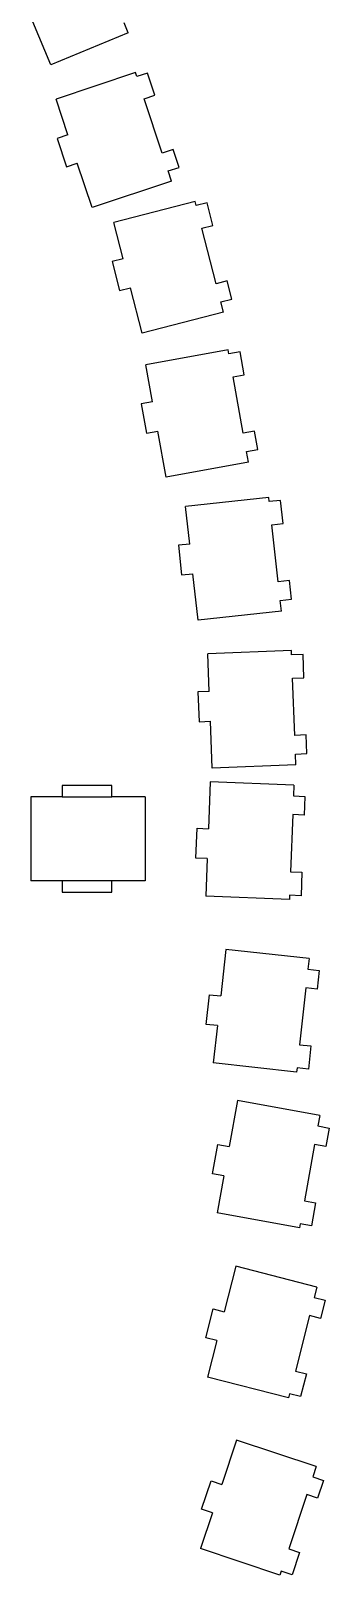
# Model space of a CAD drawing. Extents: x -27280 to 27280, y -16671 to 16671.
# Drawn here: x -6349 to -5408, y 2467 to 7330 of the extents above; entities that cross this region are included whole.
import ezdxf

# ---------------------------------------------------------------- set-up
doc = ezdxf.new("R2010")
doc.units = 0
doc.header["$MEASUREMENT"] = 0
doc.layers.get('0').update_dxf_attribs({"linetype": 'CONTINUOUS'})

msp = doc.modelspace()

# ---------------------------------------------------------------- linework, layer by layer
for p, q in [((-6285.9, 7222.9), (-6342.5, 7359.2)), ((-6042.1, 7324.2), (-6055, 7355.3)), ((-6042.1, 7324.2), (-6285.9, 7222.9)), ((-6019.3, 7198.7), (-6269.7, 7115.2)), ((-6015.1, 7186.1), (-6019.3, 7198.7)), ((-5980.9, 7197.5), (-6015.1, 7186.1)), ((-5957.6, 7127.5), (-5980.9, 7197.5)), ((-6232.2, 7002.8), (-6269.7, 7115.2)), ((-5991.8, 7116.2), (-5957.6, 7127.5)), ((-5934.7, 6945.1), (-5991.8, 7116.2)), ((-6232.2, 7002.8), (-6266.4, 6991.4)), ((-6266.4, 6991.4), (-6236.7, 6902.2)), ((-5900.6, 6956.5), (-5934.7, 6945.1)), ((-5881.9, 6900.5), (-5900.6, 6956.5)), ((-6236.7, 6902.2), (-6202.5, 6913.6)), ((-6155.8, 6773.7), (-6202.5, 6913.6)), ((-5905.4, 6857.2), (-6155.8, 6773.7)), ((-5916.1, 6889.1), (-5881.9, 6900.5)), ((-5905.4, 6857.2), (-5916.1, 6889.1)), ((-5831.4, 6792.9), (-6087.2, 6727.3)), ((-5828.1, 6780), (-5831.4, 6792.9)), ((-5793.3, 6788.9), (-5828.1, 6780)), ((-5775, 6717.5), (-5793.3, 6788.9)), ((-6057.8, 6612.6), (-6087.2, 6727.3)), ((-5809.8, 6708.6), (-5775, 6717.5)), ((-5765.1, 6533.9), (-5809.8, 6708.6)), ((-6057.8, 6612.6), (-6092.6, 6603.6)), ((-6092.6, 6603.6), (-6069.3, 6512.6)), ((-6069.3, 6512.6), (-6034.4, 6521.5)), ((-5997.8, 6378.6), (-6034.4, 6521.5)), ((-5730.2, 6542.8), (-5765.1, 6533.9)), ((-5715.6, 6485.7), (-5730.2, 6542.8)), ((-5750.5, 6476.8), (-5715.6, 6485.7)), ((-5742.1, 6444.1), (-5750.5, 6476.8)), ((-5742.1, 6444.1), (-5997.8, 6378.6)), ((-5727, 6326.2), (-5986.8, 6278.9)), ((-5724.7, 6313.1), (-5727, 6326.2)), ((-5965.5, 6162.3), (-5986.8, 6278.9)), ((-5689.2, 6319.5), (-5724.7, 6313.1)), ((-5676, 6247), (-5689.2, 6319.5)), ((-5711.5, 6240.6), (-5676, 6247)), ((-5679.2, 6063.2), (-5711.5, 6240.6)), ((-5965.5, 6162.3), (-6001, 6155.9)), ((-6001, 6155.9), (-5984.1, 6063.4)), ((-5984.1, 6063.4), (-5948.7, 6069.8)), ((-5922.3, 5924.7), (-5948.7, 6069.8)), ((-5643.7, 6069.6), (-5679.2, 6063.2)), ((-5633.2, 6011.6), (-5643.7, 6069.6)), ((-5668.6, 6005.2), (-5633.2, 6011.6)), ((-5662.6, 5972), (-5668.6, 6005.2)), ((-5662.6, 5972), (-5922.3, 5924.7)), ((-5598.7, 5861), (-5861.1, 5832.1)), ((-5597.2, 5847.8), (-5598.7, 5861)), ((-5561.4, 5851.7), (-5597.2, 5847.8)), ((-5553.3, 5778.5), (-5561.4, 5851.7)), ((-5848.1, 5714.3), (-5861.1, 5832.1)), ((-5589.1, 5774.5), (-5553.3, 5778.5)), ((-5569.4, 5595.3), (-5589.1, 5774.5)), ((-5848.1, 5714.3), (-5883.9, 5710.4)), ((-5883.9, 5710.4), (-5873.6, 5616.9)), ((-5873.6, 5616.9), (-5837.8, 5620.9)), ((-5821.6, 5474.3), (-5837.8, 5620.9)), ((-5533.6, 5599.2), (-5569.4, 5595.3)), ((-5527.1, 5540.6), (-5533.6, 5599.2)), ((-5559.2, 5503.2), (-5821.6, 5474.3)), ((-5562.9, 5536.6), (-5527.1, 5540.6)), ((-5559.2, 5503.2), (-5562.9, 5536.6)), ((-5527.3, 5378.8), (-5791.1, 5368.4)), ((-5786.4, 5250), (-5791.1, 5368.4)), ((-5526.8, 5365.5), (-5527.3, 5378.8)), ((-5490.8, 5366.9), (-5526.8, 5365.5)), ((-5487.9, 5293.3), (-5490.8, 5366.9)), ((-5523.9, 5291.9), (-5487.9, 5293.3)), ((-5516.8, 5111.7), (-5523.9, 5291.9)), ((-5786.4, 5250), (-5822.4, 5248.5)), ((-5822.4, 5248.5), (-5818.7, 5154.6)), ((-5818.7, 5154.6), (-5782.7, 5156)), ((-5776.9, 5008.6), (-5782.7, 5156)), ((-5480.8, 5113.1), (-5516.8, 5111.7)), ((-5478.5, 5054.2), (-5480.8, 5113.1)), ((-5513.1, 5019.1), (-5776.9, 5008.6)), ((-5514.4, 5052.7), (-5478.5, 5054.2)), ((-5513.1, 5019.1), (-5514.4, 5052.7)), ((-5783.2, 4965.2), (-5789, 4817.9)), ((-5519.4, 4954.8), (-5783.2, 4965.2)), ((-6250.7, 4917.9), (-6349.1, 4917.9)), ((-6349.1, 4917.9), (-6349.1, 4653.9)), ((-6093.3, 4953.9), (-6250.7, 4953.9)), ((-6250.7, 4953.9), (-6250.7, 4917.9)), ((-6250.7, 4917.9), (-6093.3, 4917.9)), ((-6093.3, 4917.9), (-6093.3, 4953.9)), ((-5989.1, 4917.9), (-6093.3, 4917.9)), ((-5989.1, 4917.9), (-5989.1, 4653.9)), ((-5519.4, 4954.8), (-5520.7, 4921.1)), ((-5520.7, 4921.1), (-5484.8, 4919.7)), ((-5484.8, 4919.7), (-5487.1, 4860.8)), ((-5828.7, 4725.3), (-5825, 4819.3)), ((-5825, 4819.3), (-5789, 4817.9)), ((-5523.1, 4862.2), (-5530.2, 4682)), ((-5487.1, 4860.8), (-5523.1, 4862.2)), ((-5792.7, 4723.9), (-5828.7, 4725.3)), ((-5792.7, 4723.9), (-5797.4, 4605.5)), ((-5530.2, 4682), (-5494.2, 4680.6)), ((-5494.2, 4680.6), (-5497.1, 4607)), ((-6250.7, 4653.9), (-6349.1, 4653.9)), ((-6250.7, 4653.9), (-6250.7, 4617.9)), ((-6093.3, 4653.9), (-6250.7, 4653.9)), ((-5989.1, 4653.9), (-6093.3, 4653.9)), ((-6093.3, 4617.9), (-6093.3, 4653.9)), ((-6250.7, 4617.9), (-6093.3, 4617.9)), ((-5533.6, 4595.1), (-5797.4, 4605.5)), ((-5533.1, 4608.4), (-5533.6, 4595.1)), ((-5497.1, 4607), (-5533.1, 4608.4)), ((-5734.3, 4437.9), (-5750.4, 4291.3)), ((-5471.9, 4409), (-5734.3, 4437.9)), ((-5471.9, 4409), (-5475.5, 4375.5)), ((-5475.5, 4375.5), (-5439.8, 4371.6)), ((-5439.8, 4371.6), (-5446.2, 4313)), ((-5796.5, 4201.8), (-5786.2, 4295.2)), ((-5786.2, 4295.2), (-5750.4, 4291.3)), ((-5482, 4316.9), (-5501.8, 4137.6)), ((-5446.2, 4313), (-5482, 4316.9)), ((-5760.7, 4197.8), (-5796.5, 4201.8)), ((-5760.7, 4197.8), (-5773.7, 4080.1)), ((-5501.8, 4137.6), (-5466, 4133.7)), ((-5466, 4133.7), (-5474, 4060.4)), ((-5511.3, 4051.2), (-5773.7, 4080.1)), ((-5509.8, 4064.4), (-5511.3, 4051.2)), ((-5474, 4060.4), (-5509.8, 4064.4)), ((-5697.6, 3962.2), (-5724, 3817.1)), ((-5437.8, 3914.9), (-5697.6, 3962.2)), ((-5437.8, 3914.9), (-5443.9, 3881.8)), ((-5443.9, 3881.8), (-5408.4, 3875.4)), ((-5408.4, 3875.4), (-5419, 3817.3)), ((-5776.2, 3731.1), (-5759.4, 3823.6)), ((-5759.4, 3823.6), (-5724, 3817.1)), ((-5454.4, 3823.8), (-5486.7, 3646.4)), ((-5419, 3817.3), (-5454.4, 3823.8)), ((-5740.8, 3724.6), (-5776.2, 3731.1)), ((-5740.8, 3724.6), (-5762, 3608.1)), ((-5502.3, 3560.8), (-5762, 3608.1)), ((-5486.7, 3646.4), (-5451.3, 3639.9)), ((-5451.3, 3639.9), (-5464.5, 3567.4)), ((-5499.9, 3573.8), (-5502.3, 3560.8)), ((-5464.5, 3567.4), (-5499.9, 3573.8)), ((-5702.9, 3439.9), (-5739.5, 3297)), ((-5447.2, 3374.4), (-5702.9, 3439.9)), ((-5447.2, 3374.4), (-5455.5, 3341.7)), ((-5455.5, 3341.7), (-5420.7, 3332.8)), ((-5420.7, 3332.8), (-5435.3, 3275.7)), ((-5797.7, 3214.9), (-5774.4, 3305.9)), ((-5774.4, 3305.9), (-5739.5, 3297)), ((-5470.2, 3284.6), (-5514.9, 3109.9)), ((-5435.3, 3275.7), (-5470.2, 3284.6)), ((-5762.8, 3205.9), (-5797.7, 3214.9)), ((-5762.8, 3205.9), (-5792.2, 3091.1)), ((-5536.5, 3025.6), (-5792.2, 3091.1)), ((-5514.9, 3109.9), (-5480, 3101)), ((-5480, 3101), (-5498.3, 3029.6)), ((-5533.2, 3038.5), (-5536.5, 3025.6)), ((-5498.3, 3029.6), (-5533.2, 3038.5)), ((-5700.1, 2892.5), (-5746.8, 2752.6)), ((-5449.7, 2809), (-5700.1, 2892.5)), ((-5449.7, 2809), (-5460.3, 2777)), ((-5460.3, 2777), (-5426.2, 2765.6)), ((-5810.7, 2674.8), (-5780.9, 2763.9)), ((-5780.9, 2763.9), (-5746.8, 2752.6)), ((-5426.2, 2765.6), (-5444.8, 2709.7)), ((-5776.5, 2663.4), (-5810.7, 2674.8)), ((-5479, 2721.1), (-5536, 2550)), ((-5444.8, 2709.7), (-5479, 2721.1)), ((-5776.5, 2663.4), (-5814, 2551)), ((-5563.5, 2467.5), (-5814, 2551)), ((-5536, 2550), (-5501.9, 2538.6)), ((-5501.9, 2538.6), (-5525.2, 2468.7)), ((-5559.3, 2480.1), (-5563.5, 2467.5)), ((-5525.2, 2468.7), (-5559.3, 2480.1))]:
    msp.add_line(p, q)

doc.saveas('drawing.dxf')
